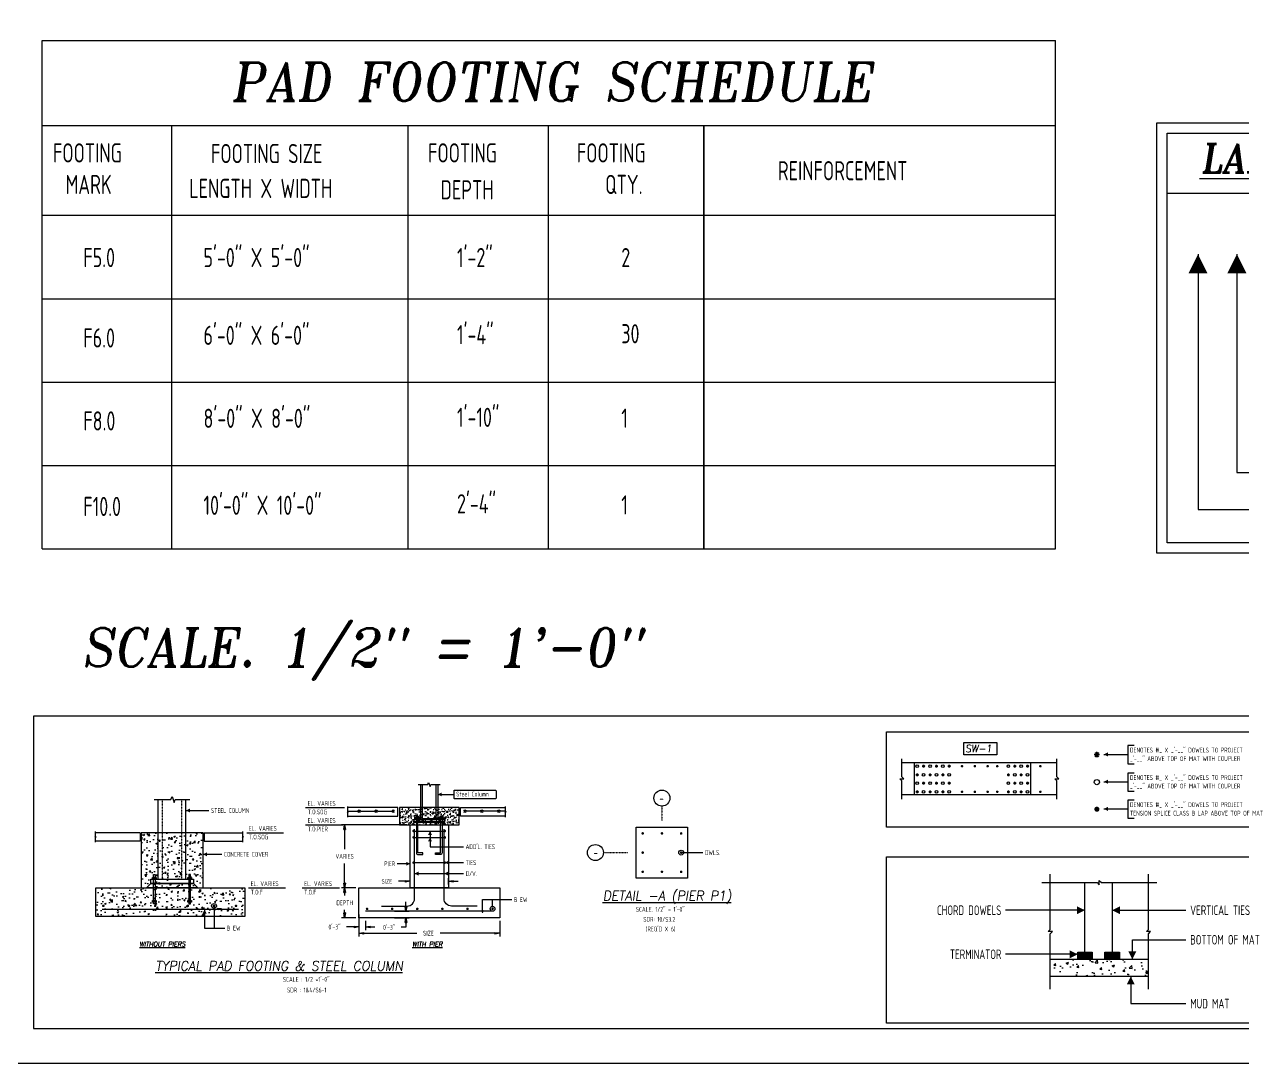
# Model space of a CAD drawing. Header units: inches. Extents: x -3675 to 25720, y -2273 to 5046.
# Drawn here: x -2342 to -1771, y -2273 to -1786 of the extents above; entities that cross this region are included whole.
import ezdxf
from ezdxf.enums import TextEntityAlignment as Align

# ---------------------------------------------------------------- set-up
doc = ezdxf.new("R2010")
doc.units = ezdxf.units.IN
doc.header["$LTSCALE"] = 0.025
doc.header["$MEASUREMENT"] = 0
doc.linetypes.add('HIDDEN', pattern=[6, 3, -3])
doc.linetypes.add('PHANTOM', pattern=[2.5, 1.25, -0.25, 0.25, -0.25, 0.25, -0.25])
doc.layers.get('0').update_dxf_attribs({"linetype": 'CONTINUOUS'})
doc.layers.get('Defpoints').update_dxf_attribs({"linetype": 'CONTINUOUS'})
for name, color, linetype in [('#11 BAR 1 FOOT ABOVE TOP FTG', 1, 'CONTINUOUS'), ('#11 BAR 2 FOOT ABOVE TOP FTG', 2, 'CONTINUOUS'), ('#6@12 SHEAR WALL VERT', 170, 'CONTINUOUS'), ('0-25TEXT', 7, 'CONTINUOUS'), ('0-35', 3, 'CONTINUOUS'), ('0-35TEXT', 3, 'CONTINUOUS'), ('0-50', 10, 'CONTINUOUS'), ('5', 4, 'CONTINUOUS'), ('DETAIL', 83, 'CONTINUOUS'), ('GRID', 8, 'PHANTOM'), ('Hatch', 253, 'CONTINUOUS'), ('REBARS', 4, 'CONTINUOUS')]:
    doc.layers.add(name, color=color, linetype=linetype)
doc.styles.add('AR', font='ARCHQUIK.shx', dxfattribs={"width": 0.8})
doc.styles.add('ATTR', font='romans.shx', dxfattribs={"width": 0.8, "height": 1.8645})
doc.styles.add('ROMANT', font='romant')
doc.dimstyles.new('CADS_DIM_48', dxfattribs={"dimscale": 48, "dimtxt": 0.09375, "dimasz": 0.09375, "dimexe": 0.0625, "dimexo": 0.0625, "dimgap": 0.09375, "dimtad": 0, "dimtih": 1, "dimtoh": 1, "dimzin": 1, "dimdsep": 46, "dimlunit": 4, "dimtxsty": 'AR', "dimblk": 'CLOSED', "dimcen": 0.1875, "dimadec": 0, "dimazin": 0, "dimtfac": 1, "dimtofl": 0, "dimtmove": 0, "dimatfit": 1, "dimldrblk": 'DOTBLANK', "dimfxl": 1, "dimtzin": 0, "dimarcsym": 0})

# ---------------------------------------------------------------- blocks, each defined once
blk = doc.blocks.new('leadrblk')
blk.add_lwpolyline([(0, 0, 0, 1, 0), (1, 0, 1, 1, 0)], format="xyseb")
blk = doc.blocks.new('A$C16F86EFF')
blk.add_line((-324.07, 168.73), (-4.8, 168.73))
at = {"layer": '0-25TEXT'}
for points in [[(-309.6, 140.1), (-309.6, 20.45), (-141.12, 20.45)], [(-291.39, 140.1), (-291.39, 37.81), (-141.12, 37.81)], [(-274.74, 140.1), (-274.74, 54.68), (-141.12, 54.68)], [(-251.12, 140.1), (-251.12, 71.56), (-141.12, 71.56)], [(-217.81, 140.1), (-217.81, 88.43), (-141.12, 88.43)], [(-180.24, 140.1), (-180.24, 104.83), (-141.12, 104.83)], [(-154.29, 140.1), (-154.29, 120.75), (-141.12, 120.75)]]:
    blk.add_lwpolyline(points, dxfattribs=at)
at = {"layer": '0-35', "color": 1}
for points in [[(-328.87, 201.72), (0, 201.72), (0, 0), (-328.87, 0)], [(-324.07, 196.92), (-4.8, 196.92), (-4.8, 4.8), (-324.07, 4.8)]]:
    blk.add_lwpolyline(points, close=True, dxfattribs=at)
at = {"layer": '0-25TEXT', "xscale": 8.998299212602461, "yscale": 3.60113385826844, "zscale": 4.800000000000001, "rotation": 270.0000046056895}
for p in [(-309.6, 140.1), (-291.39, 140.1), (-274.74, 140.1), (-251.12, 140.1), (-217.81, 140.1), (-180.24, 140.1), (-154.29, 140.1)]:
    blk.add_blockref('leadrblk', p, dxfattribs=at)
at = {"linetype": 'Continuous', "style": 'ROMANT', "oblique": 9, "width": 0.95}
blk.add_text('%%ULABEL LEGENDS', height=13.5, dxfattribs=at).set_placement((-235.98, 178.36), align=Align.CENTER)
at = {"layer": '0-35TEXT', "style": 'AR', "width": 0.8}
blk.add_text('6x2x6 #4 4C09 @12" B2', height=10.8, dxfattribs=at).set_placement((-145.21, 147.78), align=Align.RIGHT)
at = {"layer": '0-35TEXT', "style": 'ATTR', "width": 0.8}
for s, height, p in [('NOTES', 8.95, (-136.32, 116.29)), ('SPACING', 8.95, (-136.32, 99.43)), ('BAR MARK', 8.95, (-136.32, 83.03)), ('BAR SIZE', 8.95, (-136.32, 66.16)), ('NUMBER OF BARS', 8.9496, (-136.32, 49.28)), ('EACH FACE/EACH SIDE', 8.9496, (-136.32, 32.41)), ('NUMBER OF LOCATION', 8.9496, (-136.32, 15.05))]:
    blk.add_text(s, height=height, dxfattribs=at).set_placement(p)
blk = doc.blocks.new('_Closed')
at = {"color": 0, "linetype": 'ByBlock', "lineweight": -2}
for p, q in [((-1, 0.17), (0, 0)), ((-1, 0.17), (-1, -0.17)), ((0, 0), (-1, -0.17)), ((0, 0), (-1, 0))]:
    blk.add_line(p, q, dxfattribs=at)
blk = doc.blocks.new('_DotBlank')
at = {"layer": '0-35', "color": 0, "lineweight": -2}
blk.add_line((-0.5, 0), (-1, 0), dxfattribs=at)
blk.add_circle((0, 0), 0.5, dxfattribs=at)
blk = doc.blocks.new('*D23')
at = {"layer": 'Defpoints', "color": 0, "transparency": 16777216}
for p in [(-2161.5, -2187.34), (-2161.5, -2190.43), (-2143.5, -2190.43)]:
    blk.add_point(p, dxfattribs=at)
at = {"layer": 'DETAIL', "color": 0, "lineweight": -2, "transparency": 16777216}
for p, q in [((-2161.5, -2188.93), (-2161.5, -2185.84)), ((-2143.5, -2188.93), (-2143.5, -2185.84)), ((-2163.75, -2187.34), (-2166.94, -2187.34)), ((-2141.25, -2187.34), (-2139, -2187.34))]:
    blk.add_line(p, q, dxfattribs=at)
at = {"layer": 'DETAIL', "color": 0, "lineweight": -2, "transparency": 16777216, "xscale": 2.25, "yscale": 2.25, "zscale": 2.25}
blk.add_blockref('_Closed', (-2161.5, -2187.34), dxfattribs=at)
at = {"layer": 'DETAIL', "color": 0, "lineweight": -2, "transparency": 16777216, "xscale": 2.25, "yscale": 2.25, "zscale": 2.25, "rotation": 180}
blk.add_blockref('_Closed', (-2143.5, -2187.34), dxfattribs=at)
at = {"layer": 'DETAIL', "color": 0, "transparency": 16777216, "insert": (-2172.35, -2187.34), "char_height": 2.25, "width": 1.6929, "attachment_point": 5, "style": 'AR'}
blk.add_mtext('SIZE', dxfattribs=at)
blk = doc.blocks.new('*D24')
at = {"layer": 'Defpoints', "color": 0, "transparency": 16777216}
for p in [(-2185.43, -2204.43), (-2119.49, -2204.43), (-2119.49, -2211.68)]:
    blk.add_point(p, dxfattribs=at)
at = {"layer": 'DETAIL', "color": 0, "lineweight": -2, "transparency": 16777216}
for p, q in [((-2185.43, -2205.93), (-2185.43, -2213.18)), ((-2119.49, -2205.93), (-2119.49, -2213.18)), ((-2183.18, -2211.68), (-2158.28, -2211.68)), ((-2121.74, -2211.68), (-2147.45, -2211.68))]:
    blk.add_line(p, q, dxfattribs=at)
at = {"layer": 'DETAIL', "color": 0, "lineweight": -2, "transparency": 16777216, "xscale": 2.25, "yscale": 2.25, "zscale": 2.25, "rotation": 180}
blk.add_blockref('_Closed', (-2185.43, -2211.68), dxfattribs=at)
at = {"layer": 'DETAIL', "color": 0, "lineweight": -2, "transparency": 16777216, "xscale": 2.25, "yscale": 2.25, "zscale": 2.25}
blk.add_blockref('_Closed', (-2119.49, -2211.68), dxfattribs=at)
at = {"layer": 'DETAIL', "color": 0, "transparency": 16777216, "insert": (-2152.86, -2211.68), "char_height": 2.25, "attachment_point": 5, "style": 'AR'}
blk.add_mtext('SIZE', dxfattribs=at)
blk = doc.blocks.new('*D25')
at = {"layer": 'Defpoints', "color": 0, "transparency": 16777216}
for p in [(-2185.43, -2190.43), (-2192.13, -2204.43), (-2185.43, -2204.43)]:
    blk.add_point(p, dxfattribs=at)
at = {"layer": 'DETAIL', "color": 0, "lineweight": -2, "transparency": 16777216}
for p, q in [((-2186.93, -2190.43), (-2193.63, -2190.43)), ((-2192.13, -2192.68), (-2192.13, -2194.05)), ((-2192.13, -2202.18), (-2192.13, -2200.8)), ((-2186.93, -2204.43), (-2193.63, -2204.43))]:
    blk.add_line(p, q, dxfattribs=at)
at = {"layer": 'DETAIL', "color": 0, "lineweight": -2, "transparency": 16777216, "xscale": 2.25, "yscale": 2.25, "zscale": 2.25}
for p, rotation in [((-2192.13, -2190.43), 90), ((-2192.13, -2204.43), 270)]:
    blk.add_blockref('_Closed', p, dxfattribs=dict(at, rotation=rotation))
at = {"layer": 'DETAIL', "color": 0, "transparency": 16777216, "insert": (-2192.13, -2197.43), "char_height": 2.25, "attachment_point": 5, "style": 'AR'}
blk.add_mtext('DEPTH', dxfattribs=at)
blk = doc.blocks.new('*D26')
at = {"layer": 'Defpoints', "color": 0, "transparency": 16777216}
for p in [(-2161.5, -2160.84), (-2192.13, -2190.43), (-2185.43, -2190.43)]:
    blk.add_point(p, dxfattribs=at)
at = {"layer": 'DETAIL', "color": 0, "lineweight": -2, "transparency": 16777216}
for p, q in [((-2163, -2160.84), (-2193.63, -2160.84)), ((-2192.13, -2163.09), (-2192.13, -2172.26)), ((-2192.13, -2188.18), (-2192.13, -2179.01)), ((-2186.93, -2190.43), (-2193.63, -2190.43))]:
    blk.add_line(p, q, dxfattribs=at)
at = {"layer": 'DETAIL', "color": 0, "lineweight": -2, "transparency": 16777216, "xscale": 2.25, "yscale": 2.25, "zscale": 2.25}
for p, rotation in [((-2192.13, -2160.84), 90), ((-2192.13, -2190.43), 270)]:
    blk.add_blockref('_Closed', p, dxfattribs=dict(at, rotation=rotation))
at = {"layer": 'DETAIL', "color": 0, "transparency": 16777216, "insert": (-2192.13, -2175.63), "char_height": 2.25, "attachment_point": 5, "style": 'AR'}
blk.add_mtext('VARIES', dxfattribs=at)
blk = doc.blocks.new('*D27')
at = {"layer": 'Defpoints', "color": 0, "transparency": 16777216}
for p in [(-2185.43, -2201.43), (-2185.43, -2208.76), (-2182.43, -2204.43)]:
    blk.add_point(p, dxfattribs=at)
at = {"layer": 'DETAIL', "color": 0, "lineweight": -2, "transparency": 16777216}
for p, q in [((-2185.43, -2202.93), (-2185.43, -2210.26)), ((-2187.68, -2208.76), (-2191.22, -2208.76)), ((-2182.43, -2205.93), (-2182.43, -2210.26)), ((-2180.18, -2208.76), (-2177.93, -2208.76))]:
    blk.add_line(p, q, dxfattribs=at)
at = {"layer": 'DETAIL', "color": 0, "lineweight": -2, "transparency": 16777216, "xscale": 2.25, "yscale": 2.25, "zscale": 2.25}
blk.add_blockref('_Closed', (-2185.43, -2208.76), dxfattribs=at)
at = {"layer": 'DETAIL', "color": 0, "lineweight": -2, "transparency": 16777216, "xscale": 2.25, "yscale": 2.25, "zscale": 2.25, "rotation": 180}
blk.add_blockref('_Closed', (-2182.43, -2208.76), dxfattribs=at)
at = {"layer": 'DETAIL', "color": 0, "transparency": 16777216, "insert": (-2196.88, -2208.76), "char_height": 2.25, "attachment_point": 5, "style": 'AR'}
blk.add_mtext('0\'-3"', dxfattribs=at)
blk = doc.blocks.new('*D28')
at = {"layer": 'Defpoints', "color": 0, "transparency": 16777216}
for p in [(-2170.28, -2201.43), (-2170.28, -2204.43), (-2163.41, -2204.43)]:
    blk.add_point(p, dxfattribs=at)
at = {"layer": 'DETAIL', "color": 0, "lineweight": -2, "transparency": 16777216}
for p, q in [((-2163.41, -2199.18), (-2163.41, -2196.93)), ((-2168.78, -2201.43), (-2161.91, -2201.43)), ((-2168.78, -2204.43), (-2161.91, -2204.43)), ((-2163.41, -2208.93), (-2165.66, -2208.93)), ((-2163.41, -2206.68), (-2163.41, -2208.93))]:
    blk.add_line(p, q, dxfattribs=at)
at = {"layer": 'DETAIL', "color": 0, "lineweight": -2, "transparency": 16777216, "xscale": 2.25, "yscale": 2.25, "zscale": 2.25}
for p, rotation in [((-2163.41, -2201.43), 270), ((-2163.41, -2204.43), 90)]:
    blk.add_blockref('_Closed', p, dxfattribs=dict(at, rotation=rotation))
at = {"layer": 'DETAIL', "color": 0, "transparency": 16777216, "insert": (-2171.32, -2208.93), "char_height": 2.25, "attachment_point": 5, "style": 'AR'}
blk.add_mtext('0\'-3"', dxfattribs=at)
blk = doc.blocks.new('leadrdot')
at = {"const_width": 0.5}
blk.add_lwpolyline([(-0.25, 0, 1), (0.25, 0, 1)], format="xyb", close=True, dxfattribs=at)

msp = doc.modelspace()

# ---------------------------------------------------------------- hatches: boundary and pattern name
at = {"layer": '0-50'}
h = msp.add_hatch(dxfattribs=at)
h.set_pattern_fill('AR-SAND', color=252)
h.set_pattern_definition([(37.5, (-6765.2404, -1649.4987), (-0.06299336, 1.92682377), [0, -1.52, 0, -1.7, 0, -1.625]), (7.5, (-6765.2404, -1649.4987), (1.7697767, 2.822146), [0, -0.82, 0, -1.37, 0, -0.525]), (327.5, (-6766.4704, -1649.4987), (3.11414186, 0.00565905), [0, -0.5, 0, -1.8, 0, -2.35]), (317.5, (-6766.4704, -1649.4987), (3.0061266, 0.8776756), [0, -0.25, 0, -1.18, 0, -1.35])])
h.paths.add_polyline_path([(-2138.49798, -2156.83562), (-2138.49798, -2152.83274), (-2166.50663, -2152.83274), (-2166.50663, -2156.83562), (-2166.50663, -2160.83562), (-2138.49798, -2160.83562)])
at = {"layer": '0-50', "lineweight": -2}
h = msp.add_hatch(color=256, dxfattribs=at)
h.dxf.hatch_style = 1
h.paths.add_polyline_path([(-1841.83849, -2223.94345), (-1848.66349, -2223.94345), (-1848.66349, -2220.53095), (-1841.83849, -2220.53095)])
h = msp.add_hatch(color=256, dxfattribs=at)
h.dxf.hatch_style = 1
h.paths.add_polyline_path([(-1829.14961, -2223.94345), (-1835.97461, -2223.94345), (-1835.97461, -2220.53095), (-1829.14961, -2220.53095)])
at = {"layer": 'Hatch'}
h = msp.add_hatch(dxfattribs=at)
h.set_pattern_fill('AR-CONC', color=256)
h.set_pattern_definition([(50, (-6270.8, -1952.4966), (7.172602, -0.627521), [0.75, -8.25]), (355, (-6270.8, -1952.4966), (-1.387513, 7.521921), [0.6, -6.6]), (100.45144, (-6270.202, -1952.549), (5.785088, 6.8944), [0.637402, -7.011421]), (46.1842, (-6270.8, -1950.497), (10.672413, -1.655193), [1.125, -12.375]), (96.63564, (-6269.91, -1950.635), (9.34662, 9.741186), [0.956103, -10.517138]), (351.18416, (-6270.8, -1950.497), (9.34662, 9.741186), [0.9, -9.9]), (21, (-6269.8, -1950.9966), (5.9690705, -4.026189), [0.75, -8.25]), (326, (-6269.8, -1950.9966), (2.433153, 7.2515), [0.6, -6.6]), (71.45144, (-6269.3024, -1951.332), (8.402224, 3.225312), [0.637402, -7.011421]), (37.5, (-6270.7998, -1952.4966), (0.1215986, 3.3289385), [0, -6.52, 0, -6.7, 0, -6.625]), (7.5, (-6270.8, -1952.4966), (2.6306954, 3.944117), [0, -3.82, 0, -6.37, 0, -2.525]), (327.5, (-6273.0298, -1952.4966), (5.3382244, -0.2255487), [0, -2.5, 0, -7.8, 0, -10.35]), (317.5, (-6274.03, -1952.4966), (5.8318617, 1.00105), [0, -3.25, 0, -5.18, 0, -7.35])])
h.paths.add_polyline_path([(-2258.47319, -2190.42772), (-2258.47319, -2164.55852), (-2287.47319, -2164.55852), (-2287.47319, -2190.42772)])
h.paths.add_polyline_path([(-2308.74923, -2190.42772), (-2238.94447, -2190.42772), (-2238.94447, -2203.82065), (-2308.74923, -2203.82065)])
h = msp.add_hatch(dxfattribs=at)
h.set_pattern_fill('AR-CONC', color=256, scale=1.5)
h.set_pattern_definition([(50, (-5889.34, 279.414), (10.758903, -0.941282), [1.125, -12.375]), (355, (-5889.34, 279.414), (-2.08127, 11.282882), [0.9, -9.9]), (100.45144, (-5888.443, 279.335), (8.677633, 10.3416), [0.956103, -10.517132]), (46.1842, (-5889.34, 282.414), (16.00862, -2.48279), [1.6875, -18.5625]), (96.63564, (-5888.006, 282.207), (14.01993, 14.61178), [1.434155, -15.775706]), (351.18416, (-5889.34, 282.414), (14.01993, 14.61178), [1.35, -14.85]), (21, (-5887.84, 281.664), (8.953606, -6.039283), [1.125, -12.375]), (326, (-5887.84, 281.664), (3.64973, 10.87725), [0.9, -9.9]), (71.45144, (-5887.094, 281.16), (12.603336, 4.837967), [0.956103, -10.517132]), (37.5, (-5889.34, 279.4137), (0.1823978, 4.9934078), [0, -9.78, 0, -10.05, 0, -9.9375]), (7.5, (-5889.34, 279.4137), (3.946043, 5.9161757), [0, -5.73, 0, -9.555, 0, -3.7875]), (327.5, (-5892.685, 279.4137), (8.0073365, -0.338323), [0, -3.75, 0, -11.7, 0, -15.525]), (317.5, (-5894.185, 279.414), (8.747793, 1.501575), [0, -4.875, 0, -7.77, 0, -11.025])])
h.paths.add_polyline_path([(-1815.48862, -2231.94345), (-1815.48862, -2223.94345), (-1861.54572, -2223.94345), (-1861.54572, -2231.94345)])

# ---------------------------------------------------------------- linework, layer by layer
at = {"layer": '#11 BAR 1 FOOT ABOVE TOP FTG', "color": 251}
for points in [[(-1840.45287, -2127.00997), (-1838.89637, -2128.94037), (-1839.67462, -2127.97517), (-1838.90024, -2127.00686), (-1840.44899, -2128.94348), (-1839.67462, -2127.97517), (-1840.91449, -2127.97517), (-1838.43474, -2127.97517), (-1839.67462, -2127.97517), (-1839.67462, -2129.21504), (-1839.67462, -2126.73529)], [(-1921.24216, -2132.91692), (-1920.46391, -2133.88212), (-1920.85304, -2133.39952), (-1920.46585, -2132.91536), (-1921.24022, -2133.88367), (-1920.85304, -2133.39952), (-1921.47297, -2133.39952), (-1920.2331, -2133.39952), (-1920.85304, -2133.39952), (-1920.85304, -2134.01945), (-1920.85304, -2132.77958)], [(-1915.24216, -2132.91692), (-1914.46391, -2133.88212), (-1914.85304, -2133.39952), (-1914.46585, -2132.91536), (-1915.24022, -2133.88367), (-1914.85304, -2133.39952), (-1915.47297, -2133.39952), (-1914.2331, -2133.39952), (-1914.85304, -2133.39952), (-1914.85304, -2134.01945), (-1914.85304, -2132.77958)], [(-1909.24216, -2132.91692), (-1908.46391, -2133.88212), (-1908.85304, -2133.39952), (-1908.46585, -2132.91536), (-1909.24022, -2133.88367), (-1908.85304, -2133.39952), (-1909.47297, -2133.39952), (-1908.2331, -2133.39952), (-1908.85304, -2133.39952), (-1908.85304, -2134.01945), (-1908.85304, -2132.77958)], [(-1878.55466, -2132.91692), (-1877.77641, -2133.88212), (-1878.16554, -2133.39952), (-1877.77835, -2132.91536), (-1878.55272, -2133.88367), (-1878.16554, -2133.39952), (-1878.78547, -2133.39952), (-1877.5456, -2133.39952), (-1878.16554, -2133.39952), (-1878.16554, -2134.01945), (-1878.16554, -2132.77958)], [(-1872.55466, -2132.91692), (-1871.77641, -2133.88212), (-1872.16554, -2133.39952), (-1871.77835, -2132.91536), (-1872.55272, -2133.88367), (-1872.16554, -2133.39952), (-1872.78547, -2133.39952), (-1871.5456, -2133.39952), (-1872.16554, -2133.39952), (-1872.16554, -2134.01945), (-1872.16554, -2132.77958)], [(-1924.24216, -2136.91692), (-1923.46391, -2137.88212), (-1923.85304, -2137.39952), (-1923.46585, -2136.91536), (-1924.24022, -2137.88367), (-1923.85304, -2137.39952), (-1924.47297, -2137.39952), (-1923.2331, -2137.39952), (-1923.85304, -2137.39952), (-1923.85304, -2138.01945), (-1923.85304, -2136.77958)], [(-1918.24216, -2136.91692), (-1917.46391, -2137.88212), (-1917.85304, -2137.39952), (-1917.46585, -2136.91536), (-1918.24022, -2137.88367), (-1917.85304, -2137.39952), (-1918.47297, -2137.39952), (-1917.2331, -2137.39952), (-1917.85304, -2137.39952), (-1917.85304, -2138.01945), (-1917.85304, -2136.77958)], [(-1912.24216, -2136.91692), (-1911.46391, -2137.88212), (-1911.85304, -2137.39952), (-1911.46585, -2136.91536), (-1912.24022, -2137.88367), (-1911.85304, -2137.39952), (-1912.47297, -2137.39952), (-1911.2331, -2137.39952), (-1911.85304, -2137.39952), (-1911.85304, -2138.01945), (-1911.85304, -2136.77958)], [(-1881.55466, -2136.91692), (-1880.77641, -2137.88212), (-1881.16554, -2137.39952), (-1880.77835, -2136.91536), (-1881.55272, -2137.88367), (-1881.16554, -2137.39952), (-1881.78547, -2137.39952), (-1880.5456, -2137.39952), (-1881.16554, -2137.39952), (-1881.16554, -2138.01945), (-1881.16554, -2136.77958)], [(-1875.55466, -2136.91692), (-1874.77641, -2137.88212), (-1875.16554, -2137.39952), (-1874.77835, -2136.91536), (-1875.55272, -2137.88367), (-1875.16554, -2137.39952), (-1875.78547, -2137.39952), (-1874.5456, -2137.39952), (-1875.16554, -2137.39952), (-1875.16554, -2138.01945), (-1875.16554, -2136.77958)], [(-1924.24216, -2144.91692), (-1923.46391, -2145.88212), (-1923.85304, -2145.39952), (-1923.46585, -2144.91536), (-1924.24022, -2145.88367), (-1923.85304, -2145.39952), (-1924.47297, -2145.39952), (-1923.2331, -2145.39952), (-1923.85304, -2145.39952), (-1923.85304, -2146.01945), (-1923.85304, -2144.77958)], [(-1921.24216, -2140.91692), (-1920.46391, -2141.88212), (-1920.85304, -2141.39952), (-1920.46585, -2140.91536), (-1921.24022, -2141.88367), (-1920.85304, -2141.39952), (-1921.47297, -2141.39952), (-1920.2331, -2141.39952), (-1920.85304, -2141.39952), (-1920.85304, -2142.01945), (-1920.85304, -2140.77958)], [(-1918.24216, -2144.91692), (-1917.46391, -2145.88212), (-1917.85304, -2145.39952), (-1917.46585, -2144.91536), (-1918.24022, -2145.88367), (-1917.85304, -2145.39952), (-1918.47297, -2145.39952), (-1917.2331, -2145.39952), (-1917.85304, -2145.39952), (-1917.85304, -2146.01945), (-1917.85304, -2144.77958)], [(-1915.24216, -2140.91692), (-1914.46391, -2141.88212), (-1914.85304, -2141.39952), (-1914.46585, -2140.91536), (-1915.24022, -2141.88367), (-1914.85304, -2141.39952), (-1915.47297, -2141.39952), (-1914.2331, -2141.39952), (-1914.85304, -2141.39952), (-1914.85304, -2142.01945), (-1914.85304, -2140.77958)], [(-1912.24216, -2144.91692), (-1911.46391, -2145.88212), (-1911.85304, -2145.39952), (-1911.46585, -2144.91536), (-1912.24022, -2145.88367), (-1911.85304, -2145.39952), (-1912.47297, -2145.39952), (-1911.2331, -2145.39952), (-1911.85304, -2145.39952), (-1911.85304, -2146.01945), (-1911.85304, -2144.77958)], [(-1909.24216, -2140.91692), (-1908.46391, -2141.88212), (-1908.85304, -2141.39952), (-1908.46585, -2140.91536), (-1909.24022, -2141.88367), (-1908.85304, -2141.39952), (-1909.47297, -2141.39952), (-1908.2331, -2141.39952), (-1908.85304, -2141.39952), (-1908.85304, -2142.01945), (-1908.85304, -2140.77958)], [(-1881.55466, -2144.91692), (-1880.77641, -2145.88212), (-1881.16554, -2145.39952), (-1880.77835, -2144.91536), (-1881.55272, -2145.88367), (-1881.16554, -2145.39952), (-1881.78547, -2145.39952), (-1880.5456, -2145.39952), (-1881.16554, -2145.39952), (-1881.16554, -2146.01945), (-1881.16554, -2144.77958)], [(-1878.55466, -2140.91692), (-1877.77641, -2141.88212), (-1878.16554, -2141.39952), (-1877.77835, -2140.91536), (-1878.55272, -2141.88367), (-1878.16554, -2141.39952), (-1878.78547, -2141.39952), (-1877.5456, -2141.39952), (-1878.16554, -2141.39952), (-1878.16554, -2142.01945), (-1878.16554, -2140.77958)], [(-1875.55466, -2144.91692), (-1874.77641, -2145.88212), (-1875.16554, -2145.39952), (-1874.77835, -2144.91536), (-1875.55272, -2145.88367), (-1875.16554, -2145.39952), (-1875.78547, -2145.39952), (-1874.5456, -2145.39952), (-1875.16554, -2145.39952), (-1875.16554, -2146.01945), (-1875.16554, -2144.77958)], [(-1872.55466, -2140.91692), (-1871.77641, -2141.88212), (-1872.16554, -2141.39952), (-1871.77835, -2140.91536), (-1872.55272, -2141.88367), (-1872.16554, -2141.39952), (-1872.78547, -2141.39952), (-1871.5456, -2141.39952), (-1872.16554, -2141.39952), (-1872.16554, -2142.01945), (-1872.16554, -2140.77958)]]:
    msp.add_lwpolyline(points, dxfattribs=at)
at = {"layer": '#11 BAR 2 FOOT ABOVE TOP FTG'}
for centre, radius in [((-1923.85304, -2133.39952), 0.61994), ((-1917.85304, -2133.39952), 0.61994), ((-1911.85304, -2133.39952), 0.61994), ((-1881.16554, -2133.39952), 0.61994), ((-1875.16554, -2133.39952), 0.61994), ((-1920.85304, -2137.39952), 0.61994), ((-1914.85304, -2137.39952), 0.61994), ((-1908.85304, -2137.39952), 0.61994), ((-1878.16554, -2137.39952), 0.61994), ((-1872.16554, -2137.39952), 0.61994), ((-1839.67462, -2140.85471), 1.23987), ((-1923.85304, -2141.39952), 0.61994), ((-1920.85304, -2145.39952), 0.61994), ((-1917.85304, -2141.39952), 0.61994), ((-1914.85304, -2145.39952), 0.61994), ((-1911.85304, -2141.39952), 0.61994), ((-1908.85304, -2145.39952), 0.61994), ((-1881.16554, -2141.39952), 0.61994), ((-1878.16554, -2145.39952), 0.61994), ((-1875.16554, -2141.39952), 0.61994), ((-1872.16554, -2145.39952), 0.61994)]:
    msp.add_circle(centre, radius, dxfattribs=at)
at = {"layer": '#6@12 SHEAR WALL VERT'}
for points, const_width in [([(-1903.15304, -2133.39952, -1), (-1902.55304, -2133.39952, -1)], 0.6), ([(-1897.15304, -2133.39952, -1), (-1896.55304, -2133.39952, -1)], 0.6), ([(-1891.15304, -2133.39952, -1), (-1890.55304, -2133.39952, -1)], 0.6), ([(-1886.65304, -2133.39952, -1), (-1886.05304, -2133.39952, -1)], 0.6), ([(-1866.46554, -2133.39952, -1), (-1865.86554, -2133.39952, -1)], 0.6), ([(-1903.15304, -2145.39952, -1), (-1902.55304, -2145.39952, -1)], 0.6), ([(-1897.15304, -2145.39952, -1), (-1896.55304, -2145.39952, -1)], 0.6), ([(-1891.15304, -2145.39952, -1), (-1890.55304, -2145.39952, -1)], 0.6), ([(-1886.65304, -2145.39952, -1), (-1886.05304, -2145.39952, -1)], 0.6), ([(-1866.46554, -2145.39952, -1), (-1865.86554, -2145.39952, -1)], 0.6), ([(-1840.27462, -2153.56267, -1), (-1839.07462, -2153.56267, -1)], 1.2)]:
    msp.add_lwpolyline(points, format="xyb", close=True, dxfattribs=dict(at, const_width=const_width))
msp.add_lwpolyline([(-2337.88057, -2256.41673), (-1424.38098, -2256.41673), (-1424.38098, -2110.01298), (-2337.88057, -2110.01298)], close=True)
at = {"layer": '0-25TEXT'}
for points in [[(-1836.42099, -2127.83946), (-1825.15712, -2127.83946)], [(-1822.15712, -2123.71446), (-1825.15712, -2123.71446), (-1825.15712, -2132.21446), (-1822.15712, -2132.21446)], [(-1822.15712, -2136.594), (-1825.15712, -2136.594), (-1825.15712, -2145.094), (-1822.15712, -2145.094)], [(-1836.42099, -2140.719), (-1825.15712, -2140.719)], [(-2148.50086, -2146.62939), (-2140.84779, -2146.62939)], [(-1822.15712, -2149.30196), (-1825.15712, -2149.30196), (-1825.15712, -2157.80196), (-1822.15712, -2157.80196)], [(-2266.47319, -2154.18369), (-2255.77831, -2154.18369)], [(-2190.57416, -2154.54918), (-2185.75109, -2154.54918)], [(-2184.70499, -2155.16831), (-2185.77065, -2153.93005)], [(-2185.77065, -2155.16831), (-2184.70499, -2153.93005)], [(-2184.75109, -2154.54918), (-2177.75109, -2154.54918)], [(-2176.71825, -2155.16831), (-2177.78392, -2153.93005)], [(-2177.78392, -2155.16831), (-2176.71825, -2153.93005)], [(-2176.75109, -2154.54918), (-2169.75109, -2154.54918)], [(-2168.71825, -2155.16831), (-2169.78392, -2153.93005)], [(-2169.78392, -2155.16831), (-2168.71825, -2153.93005)], [(-2136.28635, -2155.16831), (-2135.22069, -2153.93005)], [(-2135.22069, -2155.16831), (-2136.28635, -2153.93005)], [(-2128.25352, -2154.54918), (-2135.25352, -2154.54918)], [(-2128.28635, -2155.16831), (-2127.22069, -2153.93005)], [(-2127.22069, -2155.16831), (-2128.28635, -2153.93005)], [(-2120.25352, -2154.54918), (-2127.25352, -2154.54918)], [(-2120.29962, -2155.16831), (-2119.23395, -2153.93005)], [(-2119.23395, -2155.16831), (-2120.29962, -2153.93005)], [(-2116.66393, -2154.54918), (-2119.25352, -2154.54918)], [(-1836.42099, -2153.42696), (-1825.15712, -2153.42696)], [(-2152.123, -2163.78588), (-2152.123, -2171.14707), (-2136.44392, -2171.14707)], [(-2258.47319, -2174.70229), (-2249.70225, -2174.70229)], [(-2161.42305, -2179.14023), (-2167.47456, -2179.14023)], [(-2145.1898, -2178.60015), (-2136.44392, -2178.60015)], [(-2159.37135, -2183.73528), (-2136.44392, -2183.73528)], [(-2127.49677, -2201.43061), (-2127.49677, -2195.90966), (-2113.84521, -2195.90966)], [(-2122.82378, -2199.15317), (-2122.82378, -2195.90966)], [(-2257.76706, -2200.5875), (-2257.76706, -2209.35744), (-2248.20902, -2209.35744)], [(-1845.25097, -2200.92219), (-1882.4261, -2200.92218)], [(-1832.5621, -2200.92219), (-1797.95421, -2200.92219)], [(-1823.04211, -2223.94345), (-1823.04211, -2214.74732), (-1797.95421, -2214.74732)], [(-1848.66349, -2221.57959), (-1882.4261, -2221.57959)], [(-1823.83068, -2231.94345), (-1823.83068, -2244.7048), (-1797.95421, -2244.7048)]]:
    msp.add_lwpolyline(points, dxfattribs=at)
at = {"layer": '0-35', "color": 1}
for p, q in [((-2333.79419, -2031.50264), (-2333.79419, -1793.18511)), ((-2333.79419, -1793.18511), (-1859.02573, -1793.18511)), ((-1859.02573, -2031.50264), (-1859.02573, -1793.18511)), ((-1859.02573, -1833.18511), (-2333.79419, -1833.18511)), ((-2273.05731, -2031.50264), (-2273.05731, -1833.18511)), ((-2162.37114, -2031.50264), (-2162.37114, -1833.18511)), ((-2096.66307, -2031.50264), (-2096.66307, -1833.18511)), ((-2023.84819, -1833.18511), (-2023.84819, -2031.50264)), ((-2023.84819, -2031.50264), (-2023.84819, -1833.18511)), ((-2333.79419, -1875.16467), (-1859.02573, -1875.16467)), ((-2333.79419, -1914.27732), (-1859.02573, -1914.27732)), ((-2333.79419, -1953.38998), (-1859.02573, -1953.38998)), ((-2333.79419, -1953.38998), (-1859.02573, -1953.38998)), ((-2333.79419, -1992.50264), (-1859.02573, -1992.50264)), ((-2333.79419, -1992.50264), (-1859.02573, -1992.50264)), ((-2333.79419, -1992.50264), (-1859.02573, -1992.50264)), ((-2333.79419, -2031.50264), (-1859.02573, -2031.50264))]:
    msp.add_line(p, q, dxfattribs=at)
at = {"layer": '0-35'}
for p, q in [((-1925.16554, -2146.87851), (-1925.16554, -2131.87702)), ((-1870.66554, -2146.87851), (-1870.66554, -2131.87851)), ((-2287.97319, -2164.55852), (-2308.89376, -2164.55852)), ((-2287.97319, -2168.55852), (-2308.89376, -2168.55852)), ((-2257.97319, -2164.55852), (-2239.80092, -2164.55852)), ((-2257.97319, -2168.55852), (-2239.80092, -2168.55852)), ((-1815.48862, -2223.94345), (-1861.54572, -2223.94345)), ((-1815.48862, -2231.94345), (-1861.54572, -2231.94345))]:
    msp.add_line(p, q, dxfattribs=at)
at = {"layer": '0-35', "color": 1}
for points in [[(-1938.25518, -2117.36275), (-1743.68422, -2117.36275), (-1743.68422, -2161.94883), (-1938.25518, -2161.94883)], [(-1938.25518, -2175.89951), (-1733.51273, -2175.89951), (-1733.51273, -2253.92514), (-1938.25518, -2253.92514)]]:
    msp.add_lwpolyline(points, close=True, dxfattribs=at)
at = {"layer": '0-35'}
for points in [[(-1931.00381, -2148.87851), (-1931.00381, -2140.31536), (-1931.9414, -2139.37777), (-1930.06621, -2139.37777), (-1931.00381, -2138.44018), (-1931.00381, -2129.87702)], [(-1858.48721, -2131.87702), (-1931.00381, -2131.87702)], [(-1858.48721, -2148.87851), (-1858.48721, -2140.31536), (-1859.42481, -2139.37777), (-1857.54962, -2139.37777), (-1858.48721, -2138.44018), (-1858.48721, -2129.87702)], [(-1858.48721, -2146.87851), (-1931.00381, -2146.87851)], [(-2190.62393, -2157.33274), (-2190.62393, -2155.16607), (-2190.95726, -2154.83274), (-2190.2906, -2154.83274), (-2190.62393, -2154.49941), (-2190.62393, -2152.33274)], [(-2190.62393, -2156.83562), (-2167.14639, -2156.83562), (-2167.14639, -2152.83274), (-2190.62393, -2152.83274)], [(-2116.7137, -2156.83562), (-2137.89856, -2156.83562), (-2137.89856, -2152.83274), (-2116.7137, -2152.83274)], [(-2116.7137, -2157.33274), (-2116.7137, -2155.16607), (-2117.04703, -2154.83274), (-2116.38037, -2154.83274), (-2116.7137, -2154.49941), (-2116.7137, -2152.33274)], [(-2160.50374, -2160.83562), (-2159.50374, -2159.83562)], [(-2144.50086, -2160.83562), (-2145.50086, -2159.83562)], [(-2308.89376, -2169.05852), (-2308.89376, -2166.89185), (-2308.56043, -2166.55852), (-2309.2271, -2166.55852), (-2308.89376, -2166.22519), (-2308.89376, -2164.05852)], [(-2287.97319, -2164.55852), (-2287.97319, -2168.55852)], [(-2257.97319, -2164.55852), (-2257.97319, -2168.55852)], [(-2239.80092, -2169.05852), (-2239.80092, -2166.89185), (-2240.13425, -2166.55852), (-2239.46759, -2166.55852), (-2239.80092, -2166.22519), (-2239.80092, -2164.05852)], [(-1861.54572, -2237.94345), (-1861.54572, -2211.94345), (-1860.54572, -2210.94345), (-1862.54572, -2210.94345), (-1861.54572, -2209.94345), (-1861.54572, -2183.94345)], [(-1815.48862, -2237.94345), (-1815.48862, -2211.94345), (-1814.48862, -2210.94345), (-1816.48862, -2210.94345), (-1815.48862, -2209.94345), (-1815.48862, -2183.94345)], [(-1865.54572, -2187.94345), (-1839.54572, -2187.94345), (-1838.54572, -2188.94345), (-1838.54572, -2186.94345), (-1837.54572, -2187.94345), (-1811.54572, -2187.94345)]]:
    msp.add_lwpolyline(points, dxfattribs=at)
for points in [[(-2138.49798, -2156.83562), (-2138.49798, -2152.83274), (-2166.50663, -2152.83274), (-2166.50663, -2156.83562), (-2166.50663, -2160.83562), (-2138.49798, -2160.83562)], [(-2161.50374, -2160.83562), (-2143.50086, -2160.83562), (-2143.50086, -2190.42772), (-2161.50374, -2190.42772)], [(-2159.50374, -2158.19585), (-2145.50086, -2158.19585), (-2145.50086, -2159.35724), (-2159.50374, -2159.35724)], [(-2159.50374, -2159.35724), (-2145.50086, -2159.35724), (-2145.50086, -2159.83562), (-2159.50374, -2159.83562)], [(-2156.74294, -2157.71459), (-2159.4634, -2157.71459), (-2159.4634, -2158.19585), (-2156.74294, -2158.19585)], [(-2145.54121, -2157.71459), (-2148.30201, -2157.71459), (-2148.30201, -2158.19585), (-2145.54121, -2158.19585)], [(-2148.26167, -2157.71459), (-2145.54121, -2157.71459), (-2145.54121, -2158.19585), (-2148.26167, -2158.19585)], [(-2055.48153, -2161.90515), (-2031.48153, -2161.90515), (-2031.48153, -2185.90515), (-2055.48153, -2185.90515)], [(-2258.47319, -2190.42772), (-2258.47319, -2164.55852), (-2287.47319, -2164.55852), (-2287.47319, -2190.42772)], [(-2308.74923, -2190.42772), (-2238.94447, -2190.42772), (-2238.94447, -2203.82065), (-2308.74923, -2203.82065)], [(-2185.4317, -2190.42772), (-2119.49222, -2190.42772), (-2119.49222, -2204.43061), (-2185.4317, -2204.43061)]]:
    msp.add_lwpolyline(points, close=True, dxfattribs=at)
at = {"layer": '0-35', "color": 0, "lineweight": -2}
msp.add_circle((-2122.82378, -2200.27817), 1.125, dxfattribs=at)
at = {"layer": '0-35TEXT', "color": 1}
for p, q in [((-2210.45125, -2152.83274), (-2192.19491, -2152.83274)), ((-2210.45125, -2160.83562), (-2192.99527, -2160.83562)), ((-2238.01184, -2164.55852), (-2220.85898, -2164.55852)), ((-2237.15539, -2190.42772), (-2219.84424, -2190.42772)), ((-2212.10636, -2190.42772), (-2194.49527, -2190.42772))]:
    msp.add_line(p, q, dxfattribs=at)
at = {"layer": '0-35TEXT'}
msp.add_lwpolyline([(-3121.78841, 283.49724), (-1026.37308, 283.49724), (-1026.37308, -2272.82815), (-3121.78841, -2272.82815)], close=True, dxfattribs=at)
at = {"layer": '0-35TEXT', "color": 1}
msp.add_lwpolyline([(-1902.04155, -2127.99649), (-1902.04155, -2122.25899), (-1886.574, -2122.25899), (-1886.574, -2127.99649)], close=True, dxfattribs=at)
msp.add_lwpolyline([(-2140.59779, -2144.62548), (-2121.43441, -2144.62548, -0.414213562), (-2121.18441, -2144.87548), (-2121.18441, -2148.38329, -0.414213562), (-2121.43441, -2148.63329), (-2140.59779, -2148.63329, -0.414213562), (-2140.84779, -2148.38329), (-2140.84779, -2144.87548, -0.414213562)], format="xyb", close=True, dxfattribs=at)
at = {"layer": '0-50', "color": 252}
for points in [[(-2157.66225, -2141.97789), (-2153.18098, -2141.97789), (-2152.82363, -2140.97789), (-2152.10317, -2142.97789), (-2151.74294, -2141.97789), (-2147.37982, -2141.97789)], [(-2149.26167, -2158.11516), (-2155.74294, -2158.11516)]]:
    msp.add_lwpolyline(points, dxfattribs=at)
for points in [[(-2155.74294, -2158.19585), (-2156.50374, -2158.19585), (-2156.50374, -2141.97789), (-2155.74294, -2141.97789)], [(-2148.50086, -2158.19585), (-2149.26167, -2158.19585), (-2149.26167, -2141.97789), (-2148.50086, -2141.97789)]]:
    msp.add_lwpolyline(points, close=True, dxfattribs=at)
at = {"layer": '0-50', "lineweight": -2}
for points in [[(-1841.83849, -2223.94345), (-1848.66349, -2223.94345), (-1848.66349, -2220.53095), (-1841.83849, -2220.53095)], [(-1829.14961, -2223.94345), (-1835.97461, -2223.94345), (-1835.97461, -2220.53095), (-1829.14961, -2220.53095)]]:
    msp.add_lwpolyline(points, close=True, dxfattribs=at)
at = {"layer": '0-50'}
for centre in [(-2043.48153, -2148.35324), (-2074.64564, -2173.90515)]:
    msp.add_circle(centre, 3.75, dxfattribs=at)
at = {"layer": '5'}
msp.add_line((-2122.49222, -2201.43061), (-2182.4317, -2201.43061), dxfattribs=at)
at = {"layer": '5', "const_width": 0.6}
for points in [[(-2052.76875, -2164.90515, 1), (-2052.16875, -2164.90515, 1)], [(-2043.76874, -2164.90515, -1), (-2043.16874, -2164.90515, -1)], [(-2034.76875, -2164.90514, 1), (-2034.16875, -2164.90514, 1)], [(-2052.76874, -2173.90514, 1), (-2052.16874, -2173.90514, 1)], [(-2034.76874, -2173.90514, 1), (-2034.16874, -2173.90514, 1)], [(-2052.76874, -2182.90515, 1), (-2052.16874, -2182.90515, 1)], [(-2043.76874, -2182.90515, 1), (-2043.16874, -2182.90515, 1)], [(-2034.76874, -2182.90514, 1), (-2034.16874, -2182.90514, 1)], [(-2305.50091, -2198.87834, 1), (-2304.90091, -2198.87834, 1)], [(-2293.45439, -2198.87834, 1), (-2292.85439, -2198.87834, 1)], [(-2281.1839, -2198.87834, 1), (-2280.5839, -2198.87834, 1)], [(-2265.91342, -2198.87834, 1), (-2265.31342, -2198.87834, 1)], [(-2253.64294, -2198.87834, 1), (-2253.04294, -2198.87834, 1)], [(-2243.34375, -2198.87834, 1), (-2242.74375, -2198.87834, 1)]]:
    msp.add_lwpolyline(points, format="xyb", close=True, dxfattribs=at)
at = {"layer": 'DETAIL'}
for points in [[(-2157.42305, -2157.71459), (-2157.42305, -2157.07482), (-2157.62478, -2156.95378), (-2157.78328, -2157.07482), (-2158.14351, -2156.95378), (-2158.50374, -2157.07482), (-2158.66513, -2156.95378), (-2158.82363, -2157.07482), (-2158.82363, -2157.71459), (-2157.42305, -2157.71459)], [(-2158.66513, -2156.95378), (-2157.6095, -2156.96295)], [(-2147.58155, -2157.71459), (-2147.58155, -2157.07482), (-2147.37982, -2156.95378), (-2147.22132, -2157.07482), (-2146.86109, -2156.95378), (-2146.50086, -2157.07482), (-2146.33948, -2156.95378), (-2146.18098, -2157.07482), (-2146.18098, -2157.71459), (-2147.58155, -2157.71459)], [(-2146.33948, -2156.95378), (-2147.39511, -2156.96295)]]:
    msp.add_lwpolyline(points, dxfattribs=at)
for points in [[(-2155.46947, -2174.06439), (-2157.57469, -2174.06439, -0.414213562), (-2157.78328, -2173.8558), (-2157.78328, -2156.59643), (-2158.50374, -2156.59643), (-2158.50374, -2174.06439, 0.442169618), (-2157.71177, -2174.78485), (-2155.46947, -2174.78485), (-2155.46947, -2174.06439)], [(-2149.53514, -2174.06439), (-2147.42991, -2174.06439, 0.414213562), (-2147.22132, -2173.8558), (-2147.22132, -2156.59643), (-2146.50086, -2156.59643), (-2146.50086, -2174.06439, -0.442169618), (-2147.29284, -2174.78485), (-2149.53514, -2174.78485), (-2149.53514, -2174.06439)]]:
    msp.add_lwpolyline(points, format="xyb", dxfattribs=at)
at = {"layer": 'GRID', "lineweight": -3}
msp.add_lwpolyline([(-2043.48153, -2152.10324), (-2043.48153, -2158.92581)], dxfattribs=at)
at = {"layer": 'GRID'}
msp.add_lwpolyline([(-2070.89564, -2173.90515), (-2059.46315, -2173.90515)], dxfattribs=at)
at = {"layer": 'Hatch', "color": 252}
for p, q in [((-2279.47319, -2186.52332), (-2279.47319, -2148.99046)), ((-2266.47319, -2186.52332), (-2266.47319, -2148.99046))]:
    msp.add_line(p, q, dxfattribs=at)
at = {"layer": 'Hatch', "color": 252, "linetype": 'HIDDEN'}
for p, q in [((-2277.47319, -2186.52332), (-2277.47319, -2148.99046)), ((-2268.47319, -2186.52332), (-2268.47319, -2148.99046))]:
    msp.add_line(p, q, dxfattribs=at)
at = {"layer": 'Hatch', "color": 252}
msp.add_lwpolyline([(-2281.33848, -2148.99046), (-2273.49929, -2148.99046), (-2273.00482, -2147.61781), (-2272.01587, -2150.36312), (-2271.5214, -2148.99046), (-2264.7376, -2148.99046)], dxfattribs=at)
for points in [[(-2282.13084, -2185.60885), (-2280.40506, -2185.60885), (-2280.40506, -2186.42772), (-2282.13084, -2186.42772)], [(-2281.65596, -2184.15051), (-2280.84017, -2184.15051), (-2280.84017, -2197.97869), (-2281.65596, -2197.97869)], [(-2265.58109, -2185.60885), (-2263.85531, -2185.60885), (-2263.85531, -2186.42772), (-2265.58109, -2186.42772)], [(-2264.29042, -2184.15051), (-2265.1062, -2184.15051), (-2265.1062, -2197.97869), (-2264.29042, -2197.97869)], [(-2282.97319, -2188.42772), (-2262.97319, -2188.42772), (-2260.97319, -2190.42772), (-2284.97319, -2190.42772)], [(-2282.97319, -2186.42772), (-2262.97319, -2186.42772), (-2262.97319, -2188.42772), (-2282.97319, -2188.42772)], [(-2282.13084, -2196.36574), (-2280.40506, -2196.36574), (-2280.40506, -2197.18461), (-2282.13084, -2197.18461)], [(-2265.58109, -2196.36574), (-2263.85531, -2196.36574), (-2263.85531, -2197.18461), (-2265.58109, -2197.18461)]]:
    msp.add_lwpolyline(points, close=True, dxfattribs=at)
at = {"layer": 'REBARS', "color": 4}
msp.add_line((-2241.94447, -2200.5875), (-2305.74923, -2200.5875), dxfattribs=at)
for points in [[(-2174.87135, -2198.94594), (-2162.87135, -2198.94593, 0.414213349), (-2159.37135, -2195.44593), (-2159.37133, -2162.89186)], [(-2130.05256, -2198.94594), (-2142.05256, -2198.94593, -0.414213349), (-2145.55256, -2195.44593), (-2145.55258, -2162.89186)]]:
    msp.add_lwpolyline(points, format="xyb", dxfattribs=at)
at = {"layer": 'REBARS', "const_width": 0.6}
for points in [[(-2159.8148, -2163.48588, 1), (-2159.8148, -2164.08588, 1), (-2159.8148, -2163.48588)], [(-2145.1898, -2164.08588, 1), (-2145.1898, -2163.48588, 1), (-2145.1898, -2164.08588)], [(-2159.8148, -2166.48588, 1), (-2159.8148, -2167.08588, 1), (-2159.8148, -2166.48588)], [(-2145.1898, -2167.08588, 1), (-2145.1898, -2166.48588, 1), (-2145.1898, -2167.08588)], [(-2159.8148, -2178.30015, 1), (-2159.8148, -2178.90015, 1), (-2159.8148, -2178.30015)], [(-2145.1898, -2178.90015, 1), (-2145.1898, -2178.30015, 1), (-2145.1898, -2178.90015)], [(-2181.61954, -2199.97817, 1), (-2181.61954, -2200.57817, 1), (-2181.61954, -2199.97817)], [(-2169.86038, -2199.97817, 1), (-2169.86038, -2200.57817, 1), (-2169.86038, -2199.97817)], [(-2158.10123, -2199.97817, 1), (-2158.10123, -2200.57817, 1), (-2158.10123, -2199.97817)], [(-2146.34208, -2199.97817, 1), (-2146.34208, -2200.57817, 1), (-2146.34208, -2199.97817)], [(-2134.58293, -2199.97817, 1), (-2134.58293, -2200.57817, 1), (-2134.58293, -2199.97817)], [(-2122.82378, -2199.97817, 1), (-2122.82378, -2200.57817, 1), (-2122.82378, -2199.97817)]]:
    msp.add_lwpolyline(points, format="xyb", dxfattribs=at)
at = {"layer": 'REBARS'}
for points in [[(-2159.8148, -2163.78588), (-2145.1898, -2163.78588)], [(-2159.8148, -2166.78588), (-2145.1898, -2166.78588)], [(-2159.8148, -2178.60015), (-2145.1898, -2178.60015)]]:
    msp.add_lwpolyline(points, dxfattribs=at)
at = {"layer": 'REBARS', "color": 4}
for points in [[(-1845.25098, -2223.94345), (-1845.25097, -2187.94345)], [(-1832.5621, -2187.94345), (-1832.5621, -2222.55029)]]:
    msp.add_lwpolyline(points, dxfattribs=at)

# ---------------------------------------------------------------- block references
msp.add_blockref('A$C16F86EFF', (-1482.67922, -2033.53125))
at = {"layer": '0-25TEXT'}
for p, xscale, yscale, zscale in [((-1836.42099, -2127.83946), 1.874645669291338, 0.7502362204724409, 0.5), ((-1836.42099, -2140.719), 1.874645669291338, 0.7502362204724409, 0.5), ((-2266.47319, -2154.18369), 1.874645669291339, 0.7502362204724409, 0.25), ((-1836.42099, -2153.42696), 1.874645669291338, 0.7502362204724409, 0.5), ((-2258.47319, -2174.70229), 1.874645669291339, 0.7502362204724409, 0.25), ((-1832.5621, -2200.92219), 3.749291338582678, 1.500472440944882, 2)]:
    msp.add_blockref('leadrblk', p, dxfattribs=dict(at, xscale=xscale, yscale=yscale, zscale=zscale))
at = {"layer": '0-25TEXT', "yscale": 0.7502362204724409}
for p, xscale in [((-2148.50086, -2146.62939), 1.874645669291339), ((-2161.42305, -2179.14023), -1.874645669291339), ((-2145.1898, -2178.60015), 1.874645669291339), ((-2159.37135, -2183.73528), 1.874645669291339), ((-2145.55257, -2183.73528), 1.874645669291339)]:
    msp.add_blockref('leadrblk', p, dxfattribs=dict(at, xscale=xscale))
at = {"layer": '0-25TEXT', "xscale": 1.874645669291339, "yscale": 0.7502362204724409}
for name, p, rotation in [('leadrblk', (-2152.123, -2163.78588), 270.0000046057035), ('leadrblk', (-2152.123, -2166.78588), 270.0000046057035), ('leadrblk', (-2257.76706, -2200.5875), 270.0000046057035), ('leadrdot', (-2127.49677, -2201.43061), 90.00000153523449)]:
    msp.add_blockref(name, p, dxfattribs=dict(at, rotation=rotation))
at = {"layer": '0-25TEXT', "xscale": 3.749291338582678, "yscale": 1.500472440944882, "zscale": 2}
for p, rotation in [((-1845.25097, -2200.92219), 180.000003070469), ((-1848.66349, -2221.57959), 180.000003070469), ((-1823.04211, -2223.94345), 90.00000153523449), ((-1823.83068, -2231.94345), 270.0000046057035)]:
    msp.add_blockref('leadrblk', p, dxfattribs=dict(at, rotation=rotation))

# ---------------------------------------------------------------- texts
at = {"linetype": 'Continuous', "style": 'ROMANT', "oblique": 9, "width": 0.95}
msp.add_text('PAD FOOTING SCHEDULE', height=18, dxfattribs=at).set_placement((-2095.39785, -1821.57545), align=Align.CENTER)
at = {"color": 7, "linetype": 'Continuous', "style": 'ROMANT', "oblique": 9, "width": 0.95}
for s, height, p in [('SCALE. 1/2" = 1\'-0"', 18, (-2315.26796, -2086.6985)), ('SW-1', 3.375, (-1901.31834, -2126.81524)), ('%%UWITHOUT PIERS', 2.25, (-2288.25359, -2217.9285)), ('%%UTYPICAL PAD FOOTING & STEEL COLUMN', 4.5, (-2280.81327, -2229.24886))]:
    msp.add_text(s, height=height, dxfattribs=at).set_placement(p)
for s, height, p in [('%%UDETAIL -A (PIER P1)', 4.5, (-2041.00099, -2196.35735)), ('%%UWITH PIER', 2.25, (-2153.37298, -2217.9285))]:
    msp.add_text(s, height=height, dxfattribs=at).set_placement(p, align=Align.CENTER)
at = {"layer": '0-25TEXT', "style": 'AR', "width": 0.8}
for s, p in [("ADD'L. TIES", (-2135.44392, -2172.27207)), ('TIES', (-2135.44392, -2179.72515)), ('D/V.', (-2135.44392, -2184.86028)), ('B EW', (-2112.84521, -2197.03466)), ('B EW', (-2247.29792, -2210.43962))]:
    msp.add_text(s, height=2.25, dxfattribs=at).set_placement(p)
at = {"layer": '0-35TEXT', "style": 'AR', "width": 0.8}
for s, height, p in [('FOOTING', 9, (-2328.80626, -1850.41569)), ('FOOTING SIZE', 9, (-2254.77436, -1850.72163)), ('FOOTING', 9, (-2153.0715, -1850.41569)), ('FOOTING', 9, (-2083.37485, -1850.41569)), ('REINFORCEMENT', 9, (-1989.17752, -1858.76529)), ('MARK', 9, (-2322.90751, -1865.19729)), ('LENGTH X WIDTH', 9, (-2264.95275, -1867.05924)), ('DEPTH', 9, (-2147.17274, -1867.71544)), ('QTY.', 9, (-2070.09339, -1865.19729)), ('5\'-0" X 5\'-0"', 9, (-2258.27257, -1899.47455)), ('1\'-2"', 9, (-2139.49216, -1899.47455)), ('2', 9, (-2062.50999, -1899.47455)), ('6\'-0" X 6\'-0"', 9, (-2258.27257, -1935.91851)), ('1\'-4"', 9, (-2139.49216, -1935.61937)), ('30', 9, (-2062.50999, -1935.18375)), ('1\'-10"', 9, (-2139.49216, -1974.37298)), ('8\'-0" X 8\'-0"', 9, (-2258.27257, -1974.8193)), ('1', 9, (-2062.50999, -1974.75035)), ('10\'-0" X 10\'-0"', 9, (-2258.27257, -2015.59053)), ('2\'-4"', 9, (-2139.49216, -2014.88427)), ('1', 9, (-2062.50999, -2015.4523)), ('_\'-__" ABOVE TOP OF MAT WITH COUPLER', 2.25, (-1824.15712, -2130.96446)), ('DENOTES #_ X _\'-__" DOWELS TO PROJECT', 2.25, (-1824.15712, -2126.96446)), ('DENOTES #_ X _\'-__" DOWELS TO PROJECT', 2.25, (-1824.15712, -2139.844)), ('Steel Column', 2.25, (-2139.88552, -2147.59293)), ('_\'-__" ABOVE TOP OF MAT WITH COUPLER', 2.25, (-1824.15712, -2143.844)), ('EL. VARIES', 2.25, (-2209.45125, -2151.95774)), ('DENOTES #_ X _\'-__" DOWELS TO PROJECT', 2.25, (-1824.15712, -2152.55196)), ('STEEL COLUMN', 2.25, (-2254.77831, -2155.30869)), ('T.O.SOG', 2.25, (-2209.45125, -2155.95774)), ('TENSION SPLICE CLASS B LAP ABOVE TOP OF MAT', 2.25, (-1824.15712, -2156.55196)), ('EL. VARIES', 2.25, (-2237.01184, -2163.68352)), ('T.O.PIER', 2.25, (-2209.45125, -2163.96062)), ('EL. VARIES', 2.25, (-2209.45125, -2159.96062)), ('T.O.SOG', 2.25, (-2237.01184, -2167.68352)), ('CONCRETE COVER', 2.25, (-2248.70225, -2175.82729)), ('DWLS.', 2.249944, (-2023.33494, -2175.03011)), ('T.O.F', 2.25, (-2236.15539, -2193.55272)), ('EL. VARIES', 2.25, (-2236.15539, -2189.55272)), ('T.O.F', 2.25, (-2211.10636, -2193.55272)), ('EL. VARIES', 2.25, (-2211.10636, -2189.55272)), ('SCALE. 1/2" = 1\'-0"', 2.2499437, (-2055.71571, -2201.60243)), ('VERTICAL TIES', 4.4998875, (-1795.95426, -2203.17213)), ('SDR: 10/S3.2', 2.2499437, (-2052.19376, -2206.29742)), ("(REQ'D X 6)", 2.2499437, (-2050.9803, -2210.83629)), ('BOTTOM OF MAT', 4.4998875, (-1795.95426, -2216.99726)), ('SCALE : 1/2 =1\'-0"', 2.25, (-2221.0828, -2234.45733)), ('SDR : 1&4/S6-1', 2.25, (-2219.14141, -2239.44899)), ('MUD MAT', 4.499887, (-1795.95426, -2246.95475))]:
    msp.add_text(s, height=height, dxfattribs=at).set_placement(p)
for s, height, p in [('PIER', 2.25, (-2168.47456, -2180.26523)), ('CHORD DOWELS', 4.4998875, (-1884.42605, -2203.17213)), ('TERMINATOR', 4.499887, (-1884.42605, -2223.82953))]:
    msp.add_text(s, height=height, dxfattribs=at).set_placement(p, align=Align.RIGHT)
at = {"layer": '0-50', "style": 'AR', "width": 0.8}
for s, height, p in [('F5.0', 9, (-2314.58906, -1899.47455)), ('F6.0', 9, (-2314.58906, -1937.13748)), ('F8.0', 9, (-2314.58906, -1976.03826)), ('F10.0', 9, (-2314.58906, -2016.14743)), ('-', 4.5, (-2044.69112, -2150.69109)), ('-', 4.5, (-2075.52798, -2176.0673))]:
    msp.add_text(s, height=height, dxfattribs=at).set_placement(p)

# ---------------------------------------------------------------- dimensions: what is measured, and where the dimension line sits
at = {"layer": 'DETAIL'}
for base, p1, p2, text, picture, middle in [((-2192.12608, -2190.42772), (-2161.50374, -2160.83562), (-2185.4317, -2190.42772), 'VARIES', '*D26', (-2192.12608, -2175.63167)), ((-2192.12608, -2204.43061), (-2185.4317, -2190.42772), (-2185.4317, -2204.43061), 'DEPTH', '*D25', (-2192.12608, -2197.42917))]:
    dim = msp.add_linear_dim(base=base, p1=p1, p2=p2, angle=90, text=text, dimstyle='CADS_DIM_48', override={"dimscale": 24}, dxfattribs=at)
    dim.commit()
    dim.dimension.update_dxf_attribs({"geometry": picture, "text_midpoint": middle, "dimtype": 160})
for base, p1, p2, picture, middle in [((-2161.50374, -2187.34187), (-2143.50086, -2190.42772), (-2161.50374, -2190.42772), '*D23', (-2172.35257, -2187.34187)), ((-2119.49222, -2211.67816), (-2185.4317, -2204.43061), (-2119.49222, -2204.43061), '*D24', (-2152.86114, -2211.67816))]:
    dim = msp.add_linear_dim(base=base, p1=p1, p2=p2, text='SIZE', dimstyle='CADS_DIM_48', override={"dimscale": 24}, dxfattribs=at)
    dim.commit()
    dim.dimension.update_dxf_attribs({"geometry": picture, "text_midpoint": middle, "dimtype": 160})
dim = msp.add_linear_dim(base=(-2163.40867, -2204.43061), p1=(-2170.28306, -2201.43061), p2=(-2170.28306, -2204.43061), angle=90, dimstyle='CADS_DIM_48', override={"dimscale": 24}, dxfattribs=at)
dim.commit()
dim.dimension.update_dxf_attribs({"geometry": '*D28', "text_midpoint": (-2171.32246, -2208.93061), "dimtype": 160})
dim = msp.add_linear_dim(base=(-2185.4317, -2208.75678), p1=(-2182.4317, -2204.43061), p2=(-2185.4317, -2201.43061), dimstyle='CADS_DIM_48', override={"dimscale": 24}, dxfattribs=at)
dim.commit()
dim.dimension.update_dxf_attribs({"geometry": '*D27', "text_midpoint": (-2196.88225, -2208.75678), "dimtype": 160})

# ---------------------------------------------------------------- leaders
at = {"layer": '0-25TEXT'}
for points in [[(-2034.46874, -2173.90514), (-2024.33491, -2173.90514)], [(-2253.34294, -2198.87834), (-2253.34294, -2209.35744)]]:
    msp.add_leader(points, dimstyle='CADS_DIM_48', override={"dimscale": 24, "dimgap": 0.09375, "dimtad": 0}, dxfattribs=at)

doc.saveas('drawing.dxf')
